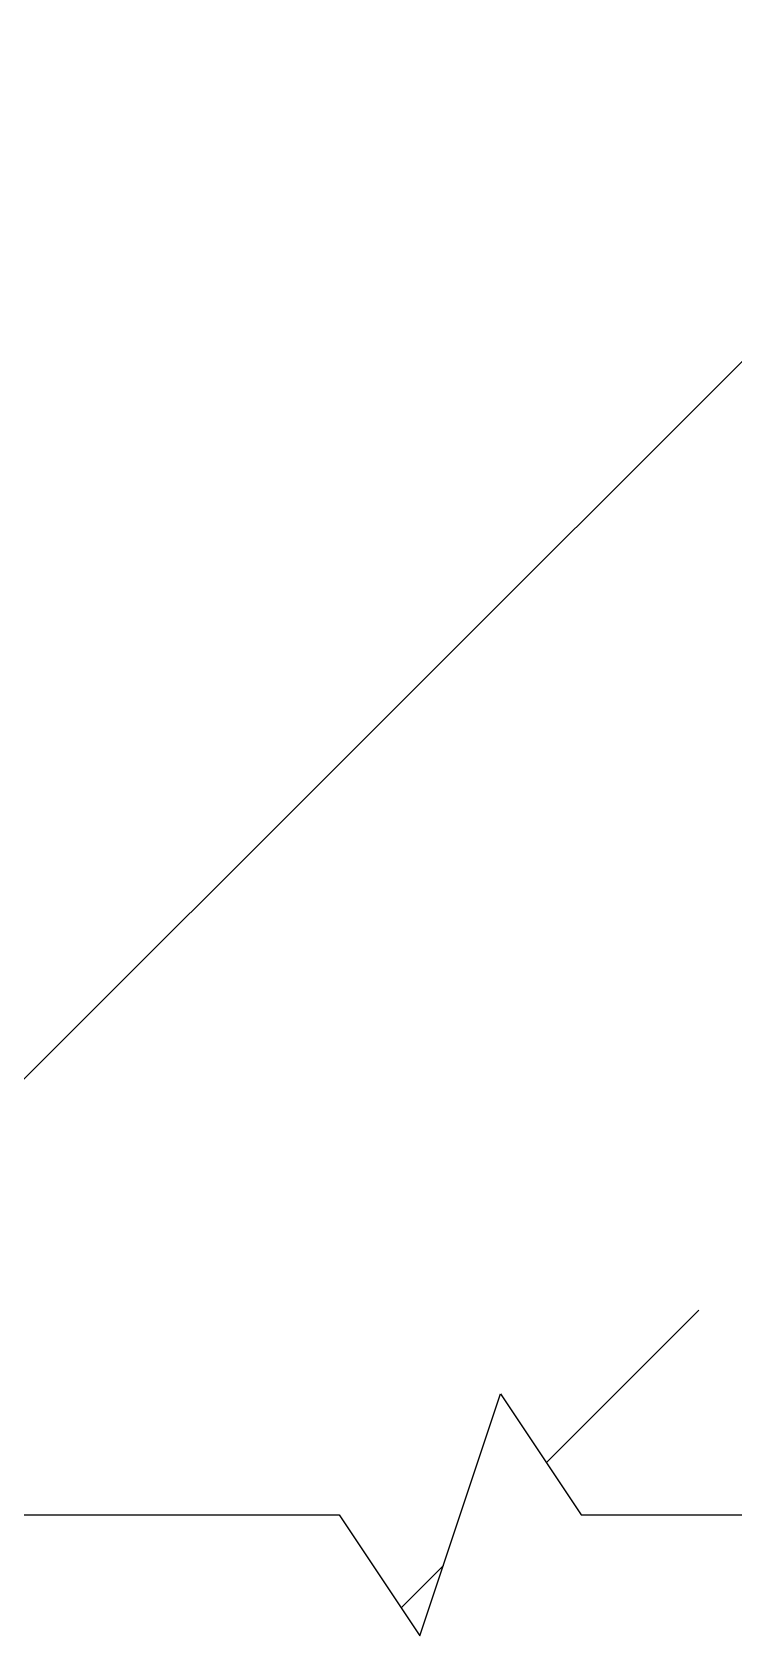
# Model space of a CAD drawing. Header units: millimetres. Extents: x -354900 to 8840672, y 0 to 292181.
# Drawn here: x -970.3 to -935.5, y 140550.9 to 140630.4 of the extents above; entities that cross this region are included whole.
import ezdxf

# ---------------------------------------------------------------- set-up
doc = ezdxf.new("R2010")
doc.units = ezdxf.units.MM
doc.header["$MEASUREMENT"] = 0
doc.layers.add('основание', color=8, linetype='Continuous')

# ---------------------------------------------------------------- blocks, each defined once
blk = doc.blocks.new('*U737')
at = {"layer": 'основание'}
h = blk.add_hatch(dxfattribs=at)
h.set_pattern_fill('ANSI36', color=256, scale=10)
h.set_pattern_definition([(45, (0, 200), (16.83798022700467, 61.73926083235044), [79.375, -15.875, 0, -15.875])])
h.paths.add_polyline_path([(-150, -200), (-80.99999999999999, -200), (-77, -206), (-73, -194), (-69, -200), (0, -200), (0, 200), (-69, 200.0000000000001), (-72.99999999999997, 206.0000000000001), (-76.99999999999999, 194), (-81.00000000000001, 200), (-150, 200.0000000000001), (-150, 5.999999999999986), (-156, 1.999999999999993), (-144, -1.999999999999993), (-150, -6.000000000000007)])
blk.add_lwpolyline([(-152, -200), (-81, -200), (-77, -206), (-73, -194), (-69, -200), (2, -200)], dxfattribs=at)

msp = doc.modelspace()

# ---------------------------------------------------------------- block references
at = {"layer": 'основание'}
msp.add_blockref('*U737', (-874.1024990227452, 140756.900340962), dxfattribs=at)

doc.saveas('drawing.dxf')
